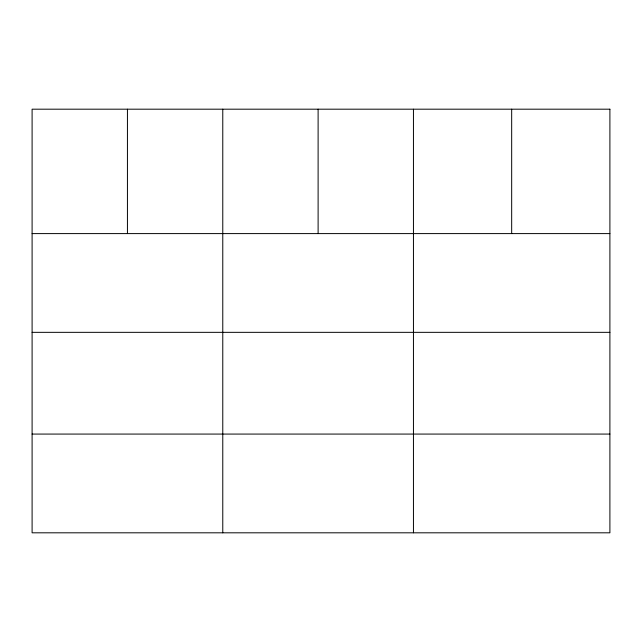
<?xml version="1.0" encoding="UTF-8"?>
<svg xmlns="http://www.w3.org/2000/svg" width="642" height="642" viewBox="0 0 642 642"><rect width="100%" height="100%" fill="white"/><g stroke="black" fill="none" stroke-linecap="round" stroke-linejoin="round"><path stroke-width="0.96" d="M32.1 233.6L609.9 233.6M32.1 332.339L609.9 332.339M32.1 434.072L609.9 434.072M511.674 109.188L511.674 233.6M413.448 109.188L413.448 532.812M318.111 109.188L318.111 233.6M222.774 109.188L222.774 532.812M127.437 109.188L127.437 233.6M609.9 109.188L32.1 109.188L32.1 532.812L609.9 532.812L609.9 109.188"/></g></svg>
